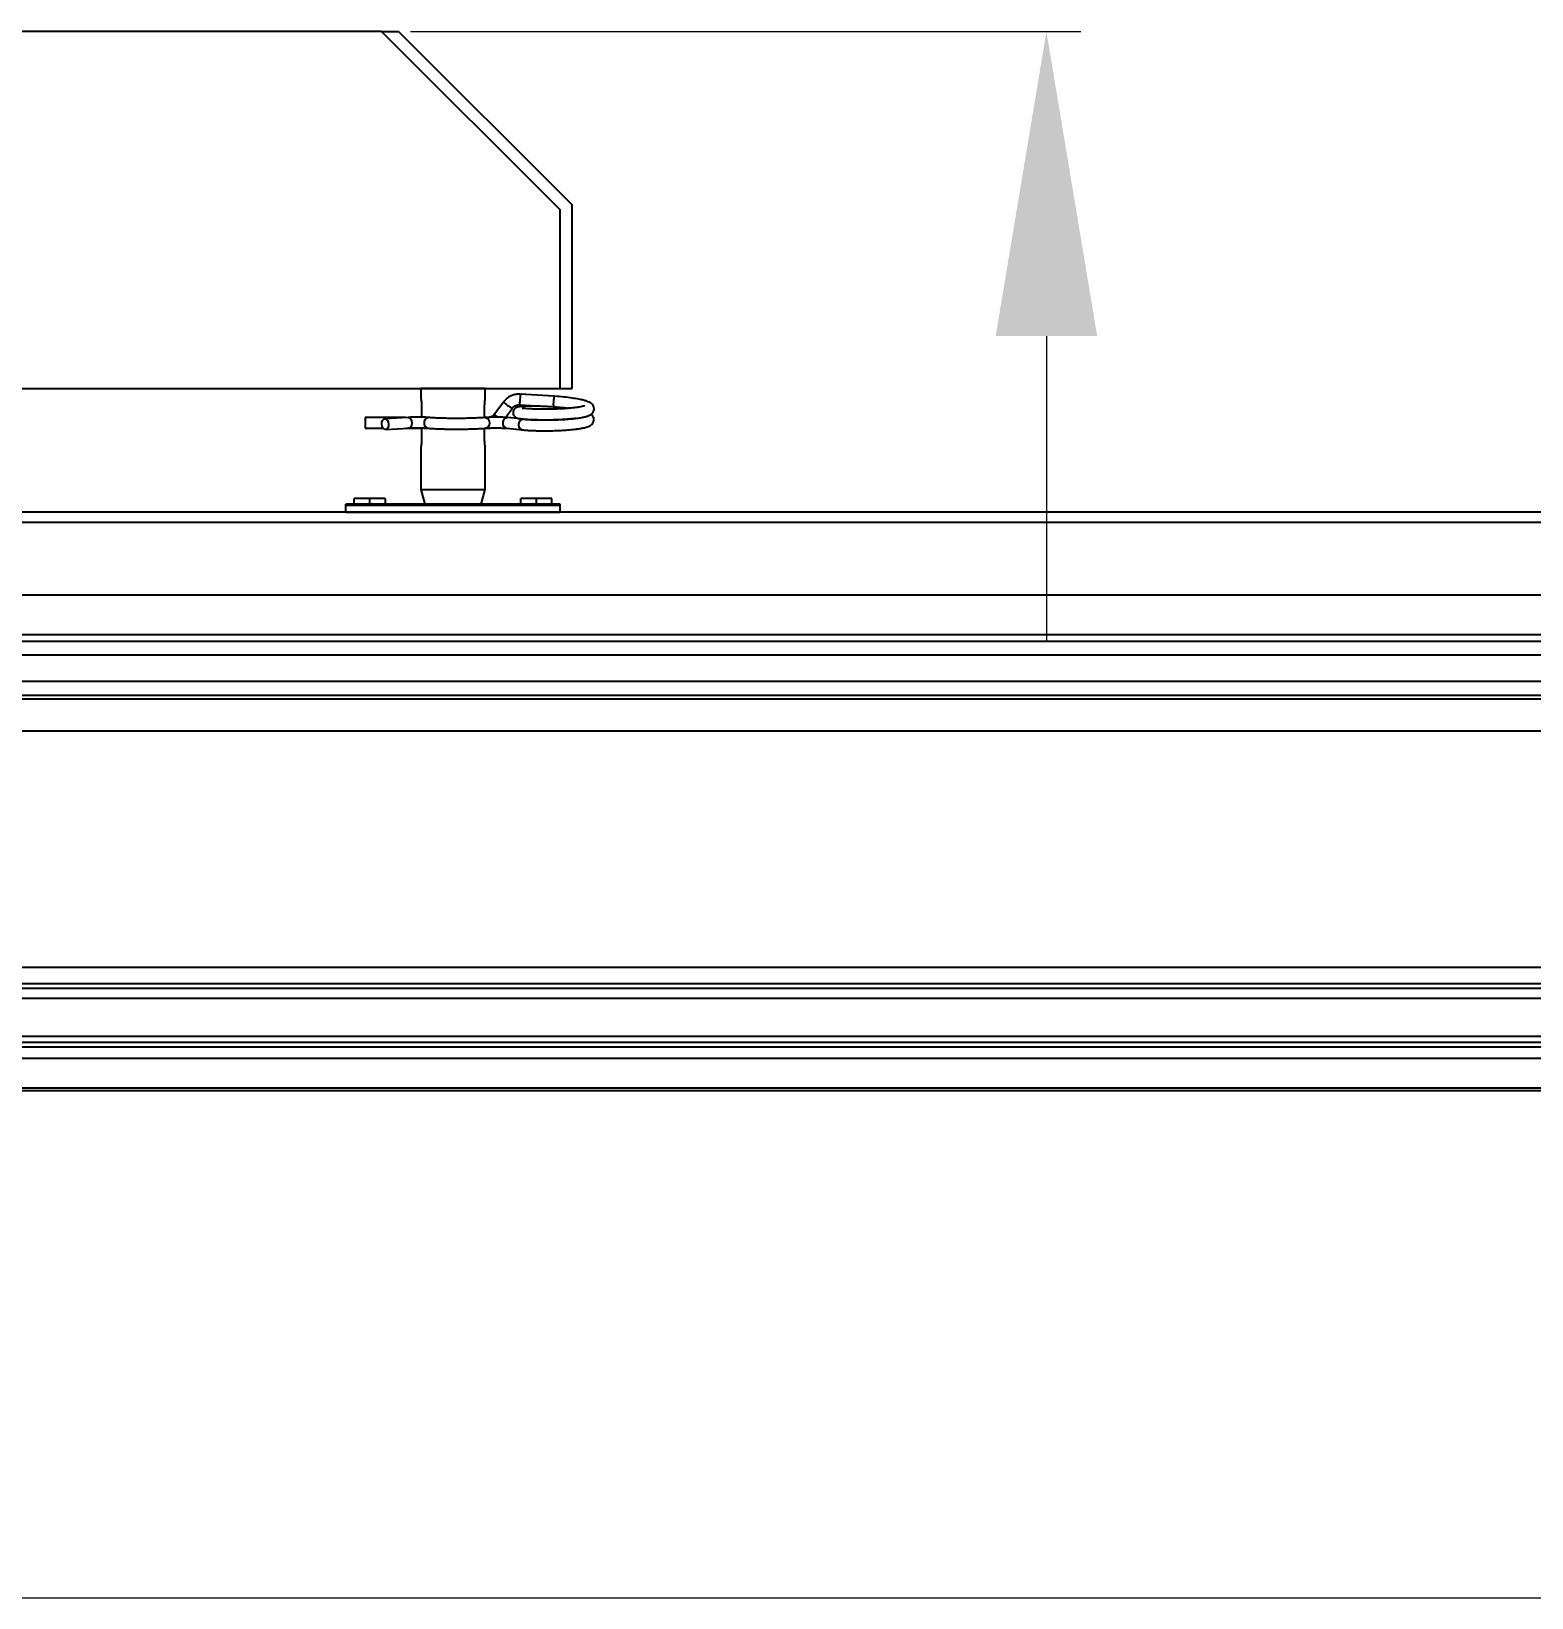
# Model space of a CAD drawing. Header units: centimetres. Extents: x 470464 to 524273, y 49611 to 59074.
# Drawn here: x 508291.7 to 508354.7, y 50547.1 to 50612.9 of the extents above; entities that cross this region are included whole.
import ezdxf

# ---------------------------------------------------------------- set-up
doc = ezdxf.new("R2010")
doc.units = ezdxf.units.CM
doc.header["$MEASUREMENT"] = 0
doc.layers.add('A-ANNO-REVC-01', color=1, linetype='Continuous', lineweight=15, true_color=0xff0000, plot=False)
doc.layers.add('vinç', color=7, linetype='Continuous')
doc.styles.add('BARIŞ BABUR-3', font='arial.ttf')
doc.dimstyles.new('AAA_A4 BVS STANDART', dxfattribs={"dimscale": 12, "dimtxt": 1.8, "dimasz": 1.6, "dimexe": 0.18, "dimexo": 0.0625, "dimgap": 0.09, "dimtad": 1, "dimtoh": 1, "dimdec": 0, "dimzin": 9, "dimdsep": 46, "dimtxsty": 'BARIŞ BABUR-3', "dimcen": 0.09, "dimclrd": 1, "dimclre": 1, "dimclrt": 2, "dimadec": 0, "dimazin": 0, "dimtfac": 1, "dimtdec": 0, "dimtofl": 0, "dimtmove": 0, "dimatfit": 3, "dimfxl": 1, "dimtolj": 1, "dimtzin": 0, "dimlwd": 9, "dimlwe": 9, "dimarcsym": 0})

# ---------------------------------------------------------------- blocks, each defined once
blk = doc.blocks.new('djdtyryhryryhftr')
at = {"layer": 'vinç', "color": 2}
for p, q in [((428246.918, 69110.67), (428254.211, 69117.963)), ((428247.418, 69110.463), (428254.918, 69117.963)), ((428254.918, 69117.963), (428254.211, 69117.963)), ((428322.418, 69117.963), (428254.918, 69117.963)), ((428322.418, 69117.963), (428329.918, 69110.463)), ((428322.418, 69117.963), (428323.125, 69117.963)), ((428323.125, 69117.963), (428330.418, 69110.67)), ((428246.918, 69110.67), (428246.918, 69102.963)), ((428247.418, 69110.463), (428247.418, 69102.963)), ((428329.918, 69102.963), (428329.918, 69110.463)), ((428330.418, 69102.963), (428330.418, 69110.67)), ((428246.918, 69102.963), (428247.418, 69102.963)), ((428247.418, 69102.963), (428329.918, 69102.963)), ((428329.918, 69102.963), (428330.418, 69102.963))]:
    blk.add_line(p, q, dxfattribs=at)
blk = doc.blocks.new('*D121')
at = {"layer": 'A-ANNO-REVC-01', "color": 1, "lineweight": 9, "transparency": 16777216}
for p, q in [((428265.918, 68767.163), (428391.297, 68767.163)), ((428389.857, 68329.963), (428389.857, 68754.363)), ((428395.631, 68317.163), (428388.417, 68317.163))]:
    blk.add_line(p, q, dxfattribs=at)
at = {"layer": 'A-ANNO-REVC-01', "color": 1, "transparency": 16777216}
for points in [[(428387.724, 68754.363), (428391.991, 68754.363), (428389.857, 68767.163)], [(428387.724, 68329.963), (428391.991, 68329.963), (428389.857, 68317.163)]]:
    blk.add_solid(points, dxfattribs=at)
at = {"layer": 'Defpoints', "color": 0, "transparency": 16777216}
for p in [(428265.418, 68767.163), (428389.857, 68767.163), (428396.131, 68317.163)]:
    blk.add_point(p, dxfattribs=at)
at = {"layer": 'A-ANNO-REVC-01', "color": 2, "transparency": 16777216, "insert": (428381.785, 68542.163), "char_height": 14.4, "attachment_point": 5, "rotation": 90, "style": 'BARIŞ BABUR-3'}
blk.add_mtext('\\A1;450', dxfattribs=at)
blk = doc.blocks.new('dytjtyjtydhrshtjy')
at = {"color": 2, "linetype": 'Continuous', "lineweight": 25}
for p, q in [((427789.413, 68782.763), (427159.018, 68782.763)), ((427789.413, 68782.331), (427159.018, 68782.331)), ((427789.413, 68779.281), (427159.018, 68779.281)), ((427789.413, 68777.612), (427159.018, 68777.612)), ((427159.018, 68777.352), (427780.018, 68777.352)), ((427778.818, 68776.754), (427159.018, 68776.754)), ((427159.018, 68775.659), (427778.914, 68775.659)), ((427780.018, 68775.06), (427159.018, 68775.06)), ((427789.413, 68774.91), (427159.018, 68774.91)), ((427789.413, 68773.569), (427159.018, 68773.569)), ((427159.018, 68763.644), (427789.413, 68763.644)), ((427159.018, 68762.96), (427789.413, 68762.96)), ((427159.018, 68762.771), (427780.018, 68762.771)), ((427778.995, 68762.331), (427159.018, 68762.331)), ((427159.018, 68760.746), (427780.018, 68760.746)), ((427780.018, 68760.479), (427159.018, 68760.479)), ((427789.413, 68760.29), (427159.018, 68760.29)), ((427789.413, 68759.814), (427159.018, 68759.814)), ((427569.783, 68758.565), (427159.018, 68758.565)), ((427159.018, 68758.463), (427569.77, 68758.463))]:
    blk.add_line(p, q, dxfattribs=at)
blk = doc.blocks.new('dfgxzdyrsgdzb')
at = {"color": 2, "linetype": 'Continuous', "lineweight": 25}
for p, q in [((428297.189, 68884.403), (428297.189, 68883.95)), ((428299.889, 68884.403), (428297.189, 68884.403)), ((428299.889, 68883.95), (428299.889, 68884.403)), ((428301.358, 68884.159), (428301.31, 68884.163)), ((428302.782, 68884.075), (428301.358, 68884.161)), ((428297.212, 68883.703), (428297.212, 68883.192)), ((428299.865, 68883.178), (428299.865, 68883.703)), ((428300.668, 68883.842), (428300.276, 68883.318)), ((428300.737, 68883.183), (428301.029, 68883.573)), ((428301.331, 68883.712), (428302.757, 68883.625)), ((428296.556, 68883.178), (428294.839, 68883.178)), ((428294.839, 68883.178), (428294.839, 68882.953)), ((428294.839, 68882.953), (428294.839, 68882.728)), ((428296.65, 68883.183), (428295.674, 68883.128)), ((428295.7, 68882.678), (428296.675, 68882.734)), ((428297.212, 68882.742), (428297.212, 68882.203)), ((428299.872, 68883.178), (428299.865, 68883.178)), ((428299.995, 68882.728), (428300.098, 68882.739)), ((428301.504, 68883.106), (428300.842, 68883.175)), ((428294.839, 68882.728), (428295.602, 68882.728)), ((428296.569, 68882.728), (428297.212, 68882.728)), ((428299.865, 68882.203), (428299.865, 68882.726)), ((428299.89, 68882.728), (428299.995, 68882.728)), ((428300.795, 68882.728), (428301.457, 68882.659)), ((428297.189, 68881.954), (428297.189, 68880.15)), ((428299.889, 68880.15), (428299.889, 68881.956)), ((428297.189, 68880.15), (428297.353, 68879.536)), ((428297.189, 68880.15), (428299.889, 68880.15)), ((428299.724, 68879.536), (428299.889, 68880.15)), ((428296.139, 68879.536), (428294.039, 68879.536)), ((428294.039, 68879.534), (428294.039, 68879.536)), ((428294.039, 68879.534), (428303.039, 68879.534)), ((428294.039, 68879.484), (428294.039, 68879.534)), ((428303.039, 68879.484), (428294.039, 68879.484)), ((428294.039, 68879.203), (428294.039, 68879.484)), ((428294.388, 68879.536), (428294.388, 68879.783)), ((428295.039, 68879.783), (428294.388, 68879.783)), ((428295.039, 68879.536), (428295.039, 68879.783)), ((428295.689, 68879.783), (428295.039, 68879.783)), ((428295.689, 68879.783), (428295.689, 68879.536)), ((428300.939, 68879.536), (428296.139, 68879.536)), ((428296.139, 68879.536), (428300.939, 68879.536)), ((428296.139, 68879.536), (428296.139, 68879.536)), ((428303.039, 68879.536), (428300.939, 68879.536)), ((428300.939, 68879.536), (428300.939, 68879.536)), ((428301.388, 68879.536), (428301.388, 68879.783)), ((428302.039, 68879.783), (428301.388, 68879.783)), ((428302.039, 68879.536), (428302.039, 68879.783)), ((428302.689, 68879.783), (428302.039, 68879.783)), ((428302.689, 68879.536), (428302.689, 68879.783)), ((428303.039, 68879.534), (428303.039, 68879.536)), ((428303.039, 68879.484), (428303.039, 68879.534)), ((428303.039, 68879.203), (428303.039, 68879.484))]:
    blk.add_line(p, q, dxfattribs=at)
at = {"color": 2, "linetype": 'Continuous', "lineweight": 25, "flags": 128}
for points in [[(428301.358, 68884.161), (428301.358, 68884.161), (428301.358, 68884.144), (428301.355, 68884.095), (428301.351, 68884.023), (428301.346, 68883.937), (428301.341, 68883.851), (428301.336, 68883.778), (428301.333, 68883.729), (428301.331, 68883.712), (428301.331, 68883.712)], [(428295.831, 68882.903), (428295.823, 68882.817), (428295.794, 68882.744), (428295.749, 68882.695), (428295.694, 68882.678), (428295.638, 68882.695), (428295.59, 68882.744), (428295.556, 68882.817), (428295.542, 68882.903), (428295.55, 68882.989), (428295.579, 68883.062), (428295.625, 68883.111), (428295.679, 68883.128), (428295.735, 68883.111), (428295.784, 68883.062), (428295.818, 68882.989), (428295.831, 68882.903)], [(428296.65, 68883.183), (428296.662, 68883.183), (428296.717, 68883.162), (428296.764, 68883.11), (428296.796, 68883.035), (428296.807, 68882.948), (428296.797, 68882.863), (428296.765, 68882.793), (428296.719, 68882.747), (428296.675, 68882.734)], [(428299.876, 68883.178), (428299.893, 68883.179), (428299.957, 68883.158), (428300.012, 68883.106), (428300.049, 68883.032), (428300.062, 68882.945), (428300.049, 68882.86), (428300.013, 68882.789), (428299.959, 68882.743), (428299.91, 68882.73)]]:
    blk.add_lwpolyline(points, dxfattribs=at)
at = {"color": 2, "linetype": 'Continuous', "lineweight": 25}
for centre, radius, start, end in [((428301.391, 68884.433), 0.933, 219.23358, 247.1333), ((428297.529, 68882.968), 0.21, 90.98544, 186.10858), ((428297.519, 68882.928), 0.2, 174.90954, 260.59526), ((428300.737, 68883.681), 0.587, 218.18514, 236.38363), ((428300.831, 68882.931), 0.207, 174.38832, 260.11153), ((428300.837, 68882.963), 0.212, 88.7333, 183.06688), ((428301.511, 68882.887), 0.224, 104.74429, 182.43694), ((428301.492, 68882.861), 0.205, 175.93618, 260.37703)]:
    blk.add_arc(centre, radius, start, end, dxfattribs=at)
for points, knots in [([(428301.31, 68884.163), (428301.254, 68884.16), (428301.176, 68884.155), (428301.064, 68884.126), (428300.972, 68884.091), (428300.868, 68884.034), (428300.77, 68883.957), (428300.702, 68883.891), (428300.674, 68883.848), (428300.67, 68883.841)], [0, 0, 0, 0, 0.225107, 0.315069, 0.464945, 0.621669, 0.791057, 0.969677, 1, 1, 1, 1]), ([(428301.445, 68883.118), (428301.478, 68883.114), (428301.564, 68883.104), (428301.75, 68883.092), (428302.004, 68883.081), (428302.301, 68883.076), (428302.621, 68883.078), (428302.937, 68883.086), (428303.237, 68883.102), (428303.51, 68883.123), (428303.746, 68883.149), (428303.941, 68883.18), (428304.097, 68883.213), (428304.217, 68883.251), (428304.312, 68883.293), (428304.394, 68883.358), (428304.445, 68883.438), (428304.467, 68883.516), (428304.463, 68883.593), (428304.439, 68883.665), (428304.396, 68883.729), (428304.351, 68883.769), (428304.303, 68883.801), (428304.246, 68883.831), (428304.154, 68883.867), (428304.015, 68883.908), (428303.814, 68883.953), (428303.539, 68883.998), (428303.187, 68884.042), (428302.921, 68884.064), (428302.781, 68884.075)], [0, 0, 0, 0, 0.027564, 0.071407, 0.118735, 0.168997, 0.21831, 0.266058, 0.312274, 0.356986, 0.400221, 0.441162, 0.47887, 0.513444, 0.545598, 0.57894, 0.596424, 0.614226, 0.630548, 0.64354, 0.662387, 0.68407, 0.698506, 0.720212, 0.749274, 0.785557, 0.828918, 0.87921, 0.936285, 1, 1, 1, 1]), ([(428302.781, 68884.073), (428302.781, 68884.074), (428302.781, 68884.075), (428302.78, 68884.064), (428302.779, 68884.04), (428302.777, 68884.003), (428302.776, 68883.971), (428302.775, 68883.955)], [0, 0, 0, 0, 0.074022, 0.305517, 0.537011, 0.768506, 1, 1, 1, 1]), ([(428297.189, 68883.95), (428297.189, 68883.95), (428297.189, 68883.95), (428297.195, 68883.919), (428297.203, 68883.864), (428297.21, 68883.789), (428297.211, 68883.732), (428297.212, 68883.703)], [0, 0, 0, 0, 0.14154, 0.352531, 0.565888, 0.781908, 1, 1, 1, 1]), ([(428299.865, 68883.703), (428299.866, 68883.731), (428299.867, 68883.787), (428299.874, 68883.861), (428299.882, 68883.917), (428299.888, 68883.95), (428299.888, 68883.95), (428299.888, 68883.95)], [0, 0, 0, 0, 0.212323, 0.424557, 0.639092, 0.855189, 1, 1, 1, 1]), ([(428301.03, 68883.572), (428301.033, 68883.576), (428301.051, 68883.607), (428301.097, 68883.644), (428301.159, 68883.681), (428301.228, 68883.707), (428301.28, 68883.711), (428301.31, 68883.713)], [0, 0, 0, 0, 0.0486, 0.328226, 0.528743, 0.723059, 1, 1, 1, 1]), ([(428302.753, 68883.621), (428302.69, 68883.626), (428302.526, 68883.638), (428302.271, 68883.649), (428302.006, 68883.656), (428301.78, 68883.656), (428301.595, 68883.652), (428301.449, 68883.644), (428301.342, 68883.634), (428301.27, 68883.621), (428301.22, 68883.607), (428301.188, 68883.593), (428301.154, 68883.572), (428301.12, 68883.543), (428301.093, 68883.507), (428301.07, 68883.459), (428301.056, 68883.397), (428301.065, 68883.315), (428301.102, 68883.246), (428301.151, 68883.198), (428301.222, 68883.158), (428301.291, 68883.141), (428301.365, 68883.126), (428301.429, 68883.12), (428301.445, 68883.118)], [0, 0, 0, 0, 0.054241, 0.14345, 0.227636, 0.30691, 0.381358, 0.451042, 0.51583, 0.570415, 0.612243, 0.641315, 0.658677, 0.673977, 0.690761, 0.704355, 0.724339, 0.750237, 0.779334, 0.809721, 0.840034, 0.904208, 0.975317, 1, 1, 1, 1]), ([(428304.063, 68883.673), (428304.064, 68883.674), (428304.07, 68883.681), (428304.03, 68883.661), (428303.96, 68883.644), (428303.844, 68883.619), (428303.691, 68883.596), (428303.509, 68883.575), (428303.312, 68883.558), (428303.109, 68883.545), (428302.904, 68883.536), (428302.696, 68883.53), (428302.482, 68883.526), (428302.262, 68883.527), (428302.042, 68883.53), (428301.834, 68883.538), (428301.654, 68883.549), (428301.525, 68883.559), (428301.451, 68883.566), (428301.442, 68883.561), (428301.438, 68883.558)], [0, 0, 0, 0, 0.010226, 0.057107, 0.108378, 0.16425, 0.224551, 0.285004, 0.3434, 0.399666, 0.453735, 0.506829, 0.563205, 0.623177, 0.686702, 0.753729, 0.822766, 0.888664, 0.950738, 1, 1, 1, 1]), ([(428302.76, 68883.715), (428302.759, 68883.701), (428302.757, 68883.672), (428302.755, 68883.644), (428302.754, 68883.627), (428302.754, 68883.627), (428302.753, 68883.627)], [0, 0, 0, 0, 0.275194, 0.550388, 0.825582, 1, 1, 1, 1]), ([(428302.753, 68883.626), (428302.871, 68883.617), (428303.09, 68883.6), (428303.288, 68883.576), (428303.38, 68883.565)], [0, 0, 0, 0, 0.539074, 1, 1, 1, 1]), ([(428303.364, 68883.564), (428303.309, 68883.57), (428303.157, 68883.589), (428302.947, 68883.609), (428302.797, 68883.619), (428302.753, 68883.621)], [0, 0, 0, 0, 0.283421, 0.789535, 1, 1, 1, 1]), ([(428297.032, 68883.194), (428296.985, 68883.193), (428296.92, 68883.193), (428296.829, 68883.191), (428296.757, 68883.189), (428296.693, 68883.186), (428296.661, 68883.184), (428296.651, 68883.183)], [0, 0, 0, 0, 0.337829, 0.471765, 0.688935, 0.904422, 1, 1, 1, 1]), ([(428296.677, 68882.734), (428296.693, 68882.735), (428296.731, 68882.737), (428296.797, 68882.74), (428296.871, 68882.742), (428296.948, 68882.743), (428297.004, 68882.743), (428297.033, 68882.744)], [0, 0, 0, 0, 0.168537, 0.390024, 0.570647, 0.779346, 1, 1, 1, 1]), ([(428297.522, 68883.179), (428297.514, 68883.179), (428297.482, 68883.183), (428297.416, 68883.186), (428297.33, 68883.19), (428297.249, 68883.192), (428297.153, 68883.194), (428297.079, 68883.194), (428297.032, 68883.194)], [0, 0, 0, 0, 0.070894, 0.283169, 0.466877, 0.612617, 0.74996, 1, 1, 1, 1]), ([(428297.033, 68882.744), (428297.077, 68882.744), (428297.139, 68882.744), (428297.225, 68882.742), (428297.292, 68882.741), (428297.363, 68882.738), (428297.424, 68882.735), (428297.464, 68882.732), (428297.48, 68882.731), (428297.483, 68882.73)], [0, 0, 0, 0, 0.246083, 0.343885, 0.501579, 0.656772, 0.81354, 0.964539, 1, 1, 1, 1]), ([(428297.486, 68882.731), (428297.509, 68882.729), (428297.565, 68882.724), (428297.675, 68882.717), (428297.81, 68882.709), (428297.959, 68882.704), (428298.119, 68882.699), (428298.273, 68882.695), (428298.417, 68882.693), (428298.573, 68882.692), (428298.685, 68882.692), (428298.755, 68882.692)], [0, 0, 0, 0, 0.0784524, 0.1951193, 0.3168351, 0.4386031, 0.5571827, 0.6808718, 0.7721395, 0.8592045, 1, 1, 1, 1]), ([(428298.753, 68883.142), (428298.68, 68883.142), (428298.577, 68883.142), (428298.428, 68883.143), (428298.304, 68883.145), (428298.163, 68883.148), (428298.024, 68883.152), (428297.889, 68883.157), (428297.764, 68883.162), (428297.653, 68883.169), (428297.573, 68883.174), (428297.535, 68883.178), (428297.525, 68883.179)], [0, 0, 0, 0, 0.151332, 0.212698, 0.313467, 0.416205, 0.524263, 0.634285, 0.744685, 0.854029, 0.961031, 1, 1, 1, 1]), ([(428299.876, 68883.178), (428299.843, 68883.176), (428299.77, 68883.171), (428299.64, 68883.164), (428299.495, 68883.157), (428299.341, 68883.152), (428299.195, 68883.148), (428299.058, 68883.145), (428298.916, 68883.143), (428298.813, 68883.143), (428298.753, 68883.142)], [0, 0, 0, 0, 0.117395, 0.25569, 0.393883, 0.527332, 0.660091, 0.757576, 0.859548, 1, 1, 1, 1]), ([(428300.323, 68883.193), (428300.276, 68883.192), (428300.211, 68883.192), (428300.12, 68883.19), (428300.048, 68883.188), (428299.971, 68883.184), (428299.914, 68883.181), (428299.886, 68883.179), (428299.878, 68883.178)], [0, 0, 0, 0, 0.2792992, 0.390031, 0.5695758, 0.7477291, 0.9305916, 1, 1, 1, 1]), ([(428299.913, 68882.73), (428299.921, 68882.73), (428299.95, 68882.733), (428300.012, 68882.736), (428300.088, 68882.739), (428300.162, 68882.741), (428300.24, 68882.742), (428300.295, 68882.743), (428300.324, 68882.743)], [0, 0, 0, 0, 0.087961, 0.310855, 0.494431, 0.644138, 0.817114, 1, 1, 1, 1]), ([(428300.274, 68883.319), (428300.272, 68883.315), (428300.254, 68883.284), (428300.208, 68883.247), (428300.145, 68883.21), (428300.102, 68883.191), (428300.078, 68883.189), (428300.074, 68883.188)], [0, 0, 0, 0, 0.065003, 0.435395, 0.700999, 0.95839, 1, 1, 1, 1]), ([(428300.274, 68883.319), (428300.272, 68883.315), (428300.254, 68883.284), (428300.208, 68883.247), (428300.145, 68883.21), (428300.102, 68883.191), (428300.078, 68883.189), (428300.074, 68883.188)], [0, 0, 0, 0, 0.065003, 0.435395, 0.700999, 0.95839, 1, 1, 1, 1]), ([(428300.84, 68883.175), (428300.824, 68883.177), (428300.784, 68883.181), (428300.707, 68883.185), (428300.621, 68883.189), (428300.541, 68883.191), (428300.444, 68883.193), (428300.37, 68883.193), (428300.323, 68883.193)], [0, 0, 0, 0, 0.1394829, 0.3360875, 0.5062336, 0.6412146, 0.7684189, 1, 1, 1, 1]), ([(428300.324, 68882.743), (428300.368, 68882.743), (428300.43, 68882.743), (428300.516, 68882.741), (428300.583, 68882.74), (428300.654, 68882.737), (428300.715, 68882.734), (428300.764, 68882.731), (428300.785, 68882.729), (428300.794, 68882.728)], [0, 0, 0, 0, 0.228398, 0.319172, 0.465534, 0.609574, 0.755077, 0.895224, 1, 1, 1, 1]), ([(428301.507, 68883.104), (428301.496, 68883.106), (428301.464, 68883.112), (428301.41, 68883.094), (428301.353, 68883.053), (428301.316, 68883), (428301.292, 68882.94), (428301.289, 68882.901), (428301.287, 68882.878)], [0, 0, 0, 0, 0.098319, 0.296576, 0.494769, 0.693018, 0.818763, 1, 1, 1, 1]), ([(428301.287, 68882.875), (428301.289, 68882.85), (428301.293, 68882.806), (428301.321, 68882.745), (428301.363, 68882.697), (428301.413, 68882.666), (428301.446, 68882.664), (428301.457, 68882.664)], [0, 0, 0, 0, 0.234292, 0.407713, 0.641631, 0.875569, 1, 1, 1, 1]), ([(428301.455, 68882.661), (428301.507, 68882.656), (428301.606, 68882.646), (428301.795, 68882.635), (428301.991, 68882.628), (428302.245, 68882.623), (428302.545, 68882.623), (428302.868, 68882.63), (428303.158, 68882.644), (428303.445, 68882.664), (428303.684, 68882.689), (428303.868, 68882.716), (428304.027, 68882.745), (428304.167, 68882.782), (428304.268, 68882.823), (428304.34, 68882.869), (428304.39, 68882.916), (428304.429, 68882.974), (428304.453, 68883.045), (428304.456, 68883.118), (428304.439, 68883.185), (428304.41, 68883.242), (428304.375, 68883.286), (428304.345, 68883.309), (428304.334, 68883.318)], [0, 0, 0, 0, 0.061128, 0.118206, 0.171247, 0.220266, 0.306103, 0.376024, 0.435378, 0.502458, 0.579054, 0.621107, 0.664892, 0.738004, 0.788364, 0.819909, 0.846147, 0.871518, 0.890755, 0.915267, 0.937724, 0.954245, 0.982566, 1, 1, 1, 1]), ([(428303.698, 68883.146), (428303.679, 68883.143), (428303.619, 68883.134), (428303.497, 68883.121), (428303.324, 68883.105), (428303.113, 68883.091), (428302.869, 68883.08), (428302.594, 68883.073), (428302.299, 68883.072), (428302.001, 68883.077), (428301.717, 68883.089), (428301.578, 68883.101), (428301.506, 68883.108)], [0, 0, 0, 0, 0.030936, 0.098818, 0.176581, 0.264259, 0.361888, 0.469493, 0.587093, 0.714705, 0.852338, 1, 1, 1, 1]), ([(428297.212, 68882.203), (428297.212, 68882.175), (428297.21, 68882.12), (428297.204, 68882.051), (428297.196, 68881.997), (428297.19, 68881.96), (428297.189, 68881.956), (428297.189, 68881.954)], [0, 0, 0, 0, 0.212243, 0.424398, 0.592686, 0.806022, 1, 1, 1, 1]), ([(428298.755, 68882.692), (428298.829, 68882.693), (428298.934, 68882.693), (428299.087, 68882.696), (428299.213, 68882.698), (428299.358, 68882.702), (428299.501, 68882.707), (428299.64, 68882.713), (428299.77, 68882.72), (428299.86, 68882.726), (428299.903, 68882.729), (428299.91, 68882.73)], [0, 0, 0, 0, 0.1719895, 0.241657, 0.3561533, 0.4730076, 0.5961527, 0.721913, 0.8486786, 0.9750815, 1, 1, 1, 1]), ([(428299.888, 68881.956), (428299.888, 68881.955), (428299.889, 68881.952), (428299.885, 68881.971), (428299.88, 68882.007), (428299.872, 68882.061), (428299.866, 68882.133), (428299.866, 68882.182), (428299.865, 68882.203)], [0, 0, 0, 0, 0.068724, 0.279483, 0.407907, 0.623287, 0.838719, 1, 1, 1, 1])]:
    blk.add_open_spline(points, degree=3, knots=knots, dxfattribs=at)
for points in [[(428302.76, 68883.715), (428302.762, 68883.747), (428302.765, 68883.786), (428302.767, 68883.826)], [(428302.767, 68883.826), (428302.77, 68883.87), (428302.772, 68883.915), (428302.775, 68883.955)], [(428301.287, 68882.875), (428301.287, 68882.876), (428301.287, 68882.877), (428301.287, 68882.878)]]:
    blk.add_open_spline(points, degree=3, dxfattribs=at)
at = {"layer": 'vinç', "color": 2}
blk.add_line((428294.039, 68879.203), (428303.039, 68879.203), dxfattribs=at)
blk = doc.blocks.new('*D135')
at = {"layer": 'A-ANNO-REVC-01', "color": 1, "lineweight": 9, "transparency": 16777216}
for p, q in [((428350.348, 68849.963), (428350.348, 68862.763)), ((428350.348, 68862.763), (428361.028, 68862.763)), ((428323.625, 68837.163), (428351.788, 68837.163)), ((428323.625, 68832.963), (428351.788, 68832.963)), ((428350.348, 68820.163), (428350.348, 68807.363))]:
    blk.add_line(p, q, dxfattribs=at)
at = {"layer": 'A-ANNO-REVC-01', "color": 1, "transparency": 16777216}
for points in [[(428348.215, 68849.963), (428352.481, 68849.963), (428350.348, 68837.163)], [(428348.215, 68820.163), (428352.481, 68820.163), (428350.348, 68832.963)]]:
    blk.add_solid(points, dxfattribs=at)
at = {"layer": 'Defpoints', "color": 0, "transparency": 16777216}
for p in [(428323.125, 68837.163), (428350.348, 68837.163), (428323.125, 68832.963)]:
    blk.add_point(p, dxfattribs=at)
at = {"layer": 'A-ANNO-REVC-01', "color": 2, "transparency": 16777216, "insert": (428356.048, 68870.683), "char_height": 14.4, "attachment_point": 5, "style": 'BARIŞ BABUR-3'}
blk.add_mtext('\\A1;4', dxfattribs=at)
blk = doc.blocks.new('EAWREWFWEFWEGWR')
at = {"layer": 'vinç', "color": 0}
for name, p in [('djdtyryhryryhftr', (0, -285)), ('dfgxzdyrsgdzb', (26.88, -66.44)), ('dytjtyjtydhrshtjy', (1111, 30))]:
    blk.add_blockref(name, p, dxfattribs=at)
at = {"layer": 'A-ANNO-REVC-01', "color": 6}
for base, p1, p2, picture, middle in [((428350.348, 68837.163), (428323.125, 68832.963), (428323.125, 68837.163), '*D135', (428356.048, 68870.683)), ((428389.857, 68767.163), (428396.131, 68317.163), (428265.418, 68767.163), '*D121', (428381.785, 68542.163))]:
    dim = blk.add_linear_dim(base=base, p1=p1, p2=p2, angle=90, dimstyle='AAA_A4 BVS STANDART', override={"dimscale": 8}, dxfattribs=at)
    dim.commit()
    dim.dimension.update_dxf_attribs({"geometry": picture, "text_midpoint": middle})

msp = doc.modelspace()

# ---------------------------------------------------------------- block references
at = {"layer": 'vinç', "color": 0}
msp.add_blockref('EAWREWFWEFWEGWR', (79983.993, -18220.054), dxfattribs=at)

doc.saveas('drawing.dxf')
